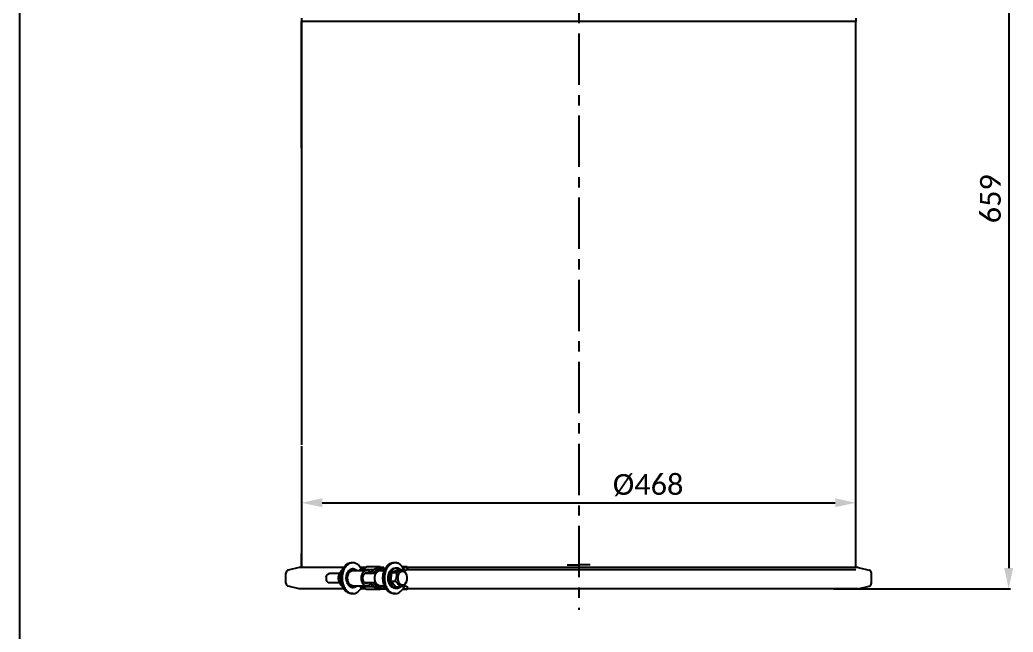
# Model space of a CAD drawing. Header units: millimetres. Extents: x 233 to 4124, y -943 to 2529.
# Drawn here: x 233 to 1072, y 735 to 1252 of the extents above; entities that cross this region are included whole.
import ezdxf

# ---------------------------------------------------------------- set-up
doc = ezdxf.new("R2010")
doc.units = ezdxf.units.MM
doc.header["$LTSCALE"] = 115.5
doc.header["$PDMODE"] = 3
doc.header["$PDSIZE"] = 8
doc.linetypes.add('CENTER', pattern=[0.6, 0.375, -0.075, 0.075, -0.075])
doc.linetypes.add('DASHED', pattern=[0.2, 0.1, -0.1])
doc.layers.get('0').update_dxf_attribs({"linetype": 'CONTINUOUS'})
doc.layers.get('Defpoints').update_dxf_attribs({"linetype": 'CONTINUOUS'})
doc.styles.get("Standard").update_dxf_attribs({"font": 'calibri.ttf'})
doc.dimstyles.new('DIMSTYLE_1', dxfattribs={"dimtxt": 17.5, "dimasz": 17.5, "dimexe": 1.5, "dimexo": 1, "dimgap": 0.875, "dimtad": 1, "dimdec": 0, "dimdsep": 46, "dimtxsty": 'Standard', "dimblk": '_FILLED', "dimblk1": '_FILLED', "dimblk2": '_FILLED', "dimcen": 0.09, "dimazin": 2, "dimtp": 0.01, "dimtm": 0.01, "dimtfac": 1, "dimtdec": 0, "dimtofl": 0, "dimtmove": 0, "dimatfit": 3, "dimldrblk": '_FILLED', "dimfxl": 1, "dimtolj": 1, "dimarcsym": 0})
doc.dimstyles.new('DIMSTYLE_3', dxfattribs={"dimtxt": 17.5, "dimasz": 17.5, "dimexe": 1.5, "dimexo": 1, "dimgap": 0.875, "dimtad": 1, "dimdsep": 46, "dimtxsty": 'Standard', "dimblk": '_FILLED', "dimblk1": '_FILLED', "dimblk2": '_FILLED', "dimcen": 0.09, "dimazin": 2, "dimtp": 0.01, "dimtm": 0.01, "dimtfac": 1, "dimtofl": 0, "dimtmove": 0, "dimatfit": 3, "dimldrblk": '_FILLED', "dimfxl": 1, "dimtolj": 1, "dimarcsym": 0})

# ---------------------------------------------------------------- blocks, each defined once
blk = doc.blocks.new('_FILLED')
at = {"color": 0, "linetype": 'ByBlock'}
blk.add_solid([(0, 0), (-1, 0.214), (-1, -0.214)], dxfattribs=at)
blk = doc.blocks.new('*D195')
at = {"color": 0, "linetype": 'Continuous', "lineweight": -2}
for p, q in [((870.13, 1430.32), (1069.6, 1430.32)), ((1068.1, 1412.82), (1068.1, 788.97)), ((920.11, 771.47), (1069.6, 771.47))]:
    blk.add_line(p, q, dxfattribs=at)
at = {"layer": 'Defpoints', "color": 0}
for p in [(869.13, 1430.32), (919.11, 771.47), (1068.1, 771.47)]:
    blk.add_point(p, dxfattribs=at)
at = {"color": 0, "linetype": 'ByBlock', "lineweight": -2, "xscale": 17.5, "yscale": 17.5, "zscale": 17.5}
for p, rotation in [((1068.1, 1430.32), 90), ((1068.1, 771.47), 270)]:
    blk.add_blockref('_FILLED', p, dxfattribs=dict(at, rotation=rotation))
at = {"color": 0, "insert": (1043.9, 1100.94), "char_height": 17.5, "attachment_point": 2, "rotation": 90, "line_spacing_factor": 0.9}
blk.add_mtext('\\A1;659', dxfattribs=at)
blk = doc.blocks.new('*D200')
at = {"color": 0, "linetype": 'Continuous', "lineweight": -2}
for p, q in [((471.13, 892.02), (471.13, 842.7)), ((488.63, 844.2), (921.63, 844.2)), ((939.13, 789.02), (939.13, 845.7))]:
    blk.add_line(p, q, dxfattribs=at)
at = {"layer": 'Defpoints', "color": 0}
for p in [(471.13, 893.02), (939.13, 844.2), (939.13, 788.02)]:
    blk.add_point(p, dxfattribs=at)
at = {"color": 0, "linetype": 'ByBlock', "lineweight": -2, "xscale": 17.5, "yscale": 17.5, "zscale": 17.5, "rotation": 180}
blk.add_blockref('_FILLED', (471.13, 844.2), dxfattribs=at)
at = {"color": 0, "linetype": 'ByBlock', "lineweight": -2, "xscale": 17.5, "yscale": 17.5, "zscale": 17.5}
blk.add_blockref('_FILLED', (939.13, 844.2), dxfattribs=at)
at = {"color": 0, "insert": (763.72, 868.41), "char_height": 17.5, "attachment_point": 2, "line_spacing_factor": 0.9}
blk.add_mtext('\\A1;%%c468', dxfattribs=at)

msp = doc.modelspace()

# ---------------------------------------------------------------- linework, layer by layer
at = {"color": 7, "linetype": 'Continuous'}
msp.add_line((233.36653, -942.86417), (233.36653, 2528.53946), dxfattribs=at)
at = {"linetype": 'CENTER'}
msp.add_line((705.12552, 1379.06249), (705.12552, 753.82713), dxfattribs=at)
at = {"linetype": 'Continuous'}
for p, q in [((471.11781, 1253.51963), (471.11781, 1250.51963)), ((471.12803, 1143.77408), (471.12803, 1250.51963)), ((471.12905, 1250.51963), (471.12905, 893.01967)), ((939.13323, 1250.51963), (471.15741, 1250.51963)), ((939.12552, 789.57093), (939.12552, 1250.51963)), ((939.13323, 1253.51963), (939.13323, 1250.51963)), ((471.12905, 861.12669), (471.12905, 789.57093)), ((471.39225, 851.60865), (471.39195, 851.60867)), ((471.12803, 789.57093), (471.12803, 801.24883)), ((469.13378, 789.57093), (459.98894, 787.26163)), ((506.81274, 789.57093), (469.13378, 789.57093)), ((514.50764, 793.51963), (513.2884, 793.51963)), ((520.28861, 787.58684), (525.95386, 790.02573)), ((524.89741, 789.57093), (520.98756, 789.57093)), ((537.4291, 790.02573), (525.95386, 790.02573)), ((537.4291, 790.02573), (531.76385, 787.58684)), ((540.67116, 789.57093), (534.29844, 787.26163)), ((537.82958, 788.11008), (537.4291, 790.02573)), ((540.67116, 789.57093), (537.52418, 789.57093)), ((540.94415, 788.01963), (540.67116, 789.57093)), ((550.15264, 793.51963), (548.9334, 793.51963)), ((551.44356, 789.01963), (550.1526, 789.01963)), ((560.37957, 790.02573), (556.30754, 790.02573)), ((560.37957, 790.02573), (557.19467, 788.65463)), ((560.78006, 788.11008), (560.37957, 790.02573)), ((941.11726, 789.57093), (560.47465, 789.57093)), ((941.11726, 789.57093), (950.2621, 787.26163)), ((458.02552, 776.29849), (458.02552, 784.74076)), ((503.53142, 784.51963), (494.78457, 784.51963)), ((504.24709, 780.61357), (502.30823, 780.61357)), ((504.9799, 787.06609), (505.48244, 787.06609)), ((514.50764, 787.01963), (525.98288, 787.01963)), ((531.76385, 787.58684), (520.28861, 787.58684)), ((533.90018, 784.51963), (524.56875, 784.51963)), ((532.86681, 785.97361), (537.82958, 788.11008)), ((532.9302, 784.51963), (532.9302, 784.74076)), ((534.57143, 785.51963), (534.30892, 785.51963)), ((541.30469, 787.51963), (536.45804, 787.51963)), ((537.45812, 787.01963), (541.10924, 787.01963)), ((539.56436, 787.51963), (540.94415, 788.01963)), ((546.50464, 778.0364), (547.47547, 785.41584)), ((547.47547, 785.41584), (552.41439, 787.89906)), ((547.47547, 785.41584), (551.05214, 785.41584)), ((552.41439, 787.89906), (555.99106, 787.89906)), ((558.01733, 786.92072), (560.78006, 788.11008)), ((939.12552, 787.51963), (559.40851, 787.51963)), ((560.12174, 782.20875), (560.02186, 782.72205)), ((560.17732, 781.86972), (560.10906, 782.22178)), ((952.22552, 776.29849), (952.22552, 784.74076)), ((469.13378, 771.46833), (459.98894, 773.77763)), ((506.80848, 771.46833), (469.13378, 771.46833)), ((492.12445, 779.32445), (492.07616, 779.57382)), ((503.52482, 776.51963), (494.78457, 776.51963)), ((505.44496, 774.06711), (504.86651, 774.06711)), ((514.50764, 774.01963), (525.98288, 774.01963)), ((520.28861, 773.45241), (531.76385, 773.45241)), ((525.95386, 771.01353), (520.28861, 773.45241)), ((524.89741, 771.46833), (520.98329, 771.46833)), ((533.90075, 776.51963), (524.56874, 776.51963)), ((531.76385, 773.45241), (537.4291, 771.01353)), ((537.82958, 772.92918), (532.86681, 775.06565)), ((532.9302, 776.29849), (532.9302, 776.51963)), ((534.29844, 773.77763), (540.67116, 771.46833)), ((534.30769, 775.51963), (534.57533, 775.51963)), ((534.82043, 775.2387), (534.57533, 775.32752)), ((537.4291, 771.01353), (537.82958, 772.92918)), ((537.45812, 774.01963), (541.10958, 774.01963)), ((537.52418, 771.46833), (542.45344, 771.46833)), ((540.94415, 773.01963), (538.18457, 774.01963)), ((540.67116, 771.46833), (540.94415, 773.01963)), ((540.94415, 773.01963), (541.54283, 773.01963)), ((550.47274, 773.14019), (546.50464, 778.0364)), ((546.50464, 778.0364), (550.08132, 778.0364)), ((551.44356, 772.01963), (550.1526, 772.01963)), ((550.47274, 773.14019), (554.04941, 773.14019)), ((557.20005, 772.38231), (560.37957, 771.01353)), ((560.78006, 772.92918), (558.01566, 774.11925)), ((560.37957, 771.01353), (560.78006, 772.92918)), ((941.11726, 771.46833), (560.47465, 771.46833)), ((941.11726, 771.46833), (950.2621, 773.77763)), ((514.50764, 767.51963), (513.2884, 767.51963)), ((537.4291, 771.01353), (525.95386, 771.01353)), ((550.15255, 767.51963), (548.93331, 767.51963)), ((560.37957, 771.01353), (556.31916, 771.01353))]:
    msp.add_line(p, q, dxfattribs=at)
at = {"linetype": 'DASHED'}
for p, q in [((695.4561, 791.81963), (704.79488, 791.81963)), ((714.79495, 791.81963), (705.45616, 791.81963))]:
    msp.add_line(p, q, dxfattribs=at)
at = {"linetype": 'Continuous'}
for centre, radius, start, end in [((514.50871, 784.60816), 3.91146, 90.01151178, 98.54877295), ((460.62552, 784.74076), 2.6, 104.1723377, 180), ((496.24969, 780.51965), 4.2729, 170.43523513, 189.58735127), ((497.69518, 780.51963), 5.69805, 170.44547651, 189.55455111), ((536.59009, 784.74346), 3.65989, 167.70385782, 180.04223663), ((535.78068, 785.00062), 2.80728, 151.54088774, 155.89731775), ((535.98817, 831.73408), 48.70629, 288.01596024, 288.49603384), ((543.2388, 781.09752), 15.9032, 17.13857495, 21.5275057), ((552.97623, 780.67238), 7.29917, 12.25549454, 18.51903986), ((546.23578, 779.79102), 14.09422, 12.00281268, 13.17246882), ((552.17468, 780.51962), 8.11569, 350.44811355, 9.57598561), ((949.62552, 784.74076), 2.6, 0, 75.8276623), ((460.62552, 776.29849), 2.6, 180, 255.8276623), ((510.95542, 1012.58769), 238.59828, 268.53768131, 268.67690667), ((514.50919, 776.4375), 3.91786, 260.67391052, 269.97506818), ((536.59009, 776.2958), 3.65989, 179.95776337, 192.29614218), ((535.78068, 776.03863), 2.80728, 204.10268227, 208.45911226), ((533.9524, 786.05539), 18.01239, 333.56430843, 334.55759388), ((543.47051, 779.85897), 15.65727, 338.44119933, 342.19771546), ((949.62552, 776.29849), 2.6, 284.1723377, 0)]:
    msp.add_arc(centre, radius, start, end, dxfattribs=at)
for points, knots in [([(504.74654, 776.1892), (504.34448, 777.82234), (504.09678, 780.37962), (504.44824, 783.7179), (505.04591, 786.11073), (505.95571, 788.29423), (507.14644, 790.18861), (508.57632, 791.72131), (509.6946, 792.48512), (510.27067, 792.77717)], [0, 0, 0, 0, 0.270331861, 0.406069225, 0.538468587, 0.665251588, 0.784748366, 0.896187901, 1, 1, 1, 1]), ([(511.48992, 792.77717), (510.91384, 792.48512), (509.79557, 791.72131), (508.36568, 790.18861), (507.17496, 788.29423), (506.26515, 786.11073), (505.66748, 783.7179), (505.31602, 780.37962), (505.56372, 777.82234), (505.96579, 776.1892)], [0, 0, 0, 0, 0.103812097, 0.215251631, 0.334748408, 0.461531408, 0.59393077, 0.729668135, 1, 1, 1, 1]), ([(510.27067, 792.77717), (510.74259, 793.01642), (511.72742, 793.39014), (512.77436, 793.51961), (513.28843, 793.51961)], [0, 0, 0, 0, 0.507199904, 1, 1, 1, 1]), ([(514.50749, 793.51961), (513.99344, 793.51959), (512.94657, 793.39011), (511.96181, 793.0164), (511.48992, 792.77717)], [0, 0, 0, 0, 0.492800938, 1, 1, 1, 1]), ([(512.65058, 788.06273), (512.75272, 788.11452), (513.16, 788.30228), (513.59711, 788.42657), (513.92727, 788.47616)], [0, 0, 0, 0, 0.25540222, 1, 1, 1, 1]), ([(516.52525, 787.03307), (516.16197, 787.40481), (515.3664, 788.03758), (514.40446, 788.38759), (513.92984, 788.46649)], [0, 0, 0, 0, 0.519297085, 1, 1, 1, 1]), ([(521.79482, 788.2429), (521.3919, 789.02571), (520.47182, 790.46102), (518.70627, 792.17499), (516.99187, 793.09689), (515.57369, 793.45932), (514.86073, 793.51963), (514.50749, 793.51961)], [0, 0, 0, 0, 0.279668632, 0.536811369, 0.773994949, 0.887790178, 1, 1, 1, 1]), ([(514.50793, 788.51962), (514.60031, 788.51961), (514.9717, 788.5064), (515.34093, 788.43947), (515.60903, 788.36194)], [0, 0, 0, 0, 0.248704284, 1, 1, 1, 1]), ([(515.60903, 788.36194), (516.0003, 788.24879), (516.7782, 787.89168), (517.43531, 787.34888), (517.74048, 787.03717)], [0, 0, 0, 0, 0.482859325, 1, 1, 1, 1]), ([(540.39149, 776.18927), (539.98943, 777.8224), (539.74174, 780.37969), (540.09321, 783.71796), (540.69089, 786.11079), (541.6007, 788.29428), (542.79143, 790.18865), (544.22132, 791.72134), (545.3396, 792.48515), (545.91568, 792.7772)], [0, 0, 0, 0, 0.270332181, 0.406069603, 0.538468957, 0.665251895, 0.784748572, 0.896187993, 1, 1, 1, 1]), ([(547.13492, 792.7772), (546.55884, 792.48515), (545.44057, 791.72134), (544.01068, 790.18865), (542.81994, 788.29428), (541.91013, 786.11079), (541.31245, 783.71796), (540.96098, 780.37969), (541.20867, 777.8224), (541.61073, 776.18927)], [0, 0, 0, 0, 0.103812005, 0.215251425, 0.334748101, 0.461531038, 0.593930393, 0.729667816, 1, 1, 1, 1]), ([(544.44282, 782.78155), (544.6082, 783.6412), (545.11083, 785.25708), (546.22449, 787.00735), (547.33788, 788.04151), (548.22899, 788.59899), (549.17552, 788.94199), (549.83053, 789.01961), (550.1525, 789.01963)], [0, 0, 0, 0, 0.287968098, 0.550679305, 0.671378872, 0.785332913, 0.894089037, 1, 1, 1, 1]), ([(551.44346, 789.01963), (551.12149, 789.01961), (550.46649, 788.94199), (549.51996, 788.59899), (548.62885, 788.04151), (547.51546, 787.00735), (546.40179, 785.25708), (545.89917, 783.6412), (545.73379, 782.78155)], [0, 0, 0, 0, 0.105910962, 0.214667085, 0.328621124, 0.449320692, 0.712031899, 1, 1, 1, 1]), ([(545.91568, 792.7772), (546.38759, 793.01644), (547.37243, 793.39015), (548.41936, 793.51962), (548.93344, 793.51961)], [0, 0, 0, 0, 0.507199714, 1, 1, 1, 1]), ([(550.15249, 793.51961), (549.63845, 793.5196), (548.59158, 793.39012), (547.60681, 793.01642), (547.13492, 792.7772)], [0, 0, 0, 0, 0.492801129, 1, 1, 1, 1]), ([(558.03262, 786.93317), (557.65503, 787.88847), (556.74659, 789.65205), (555.14097, 791.48384), (553.67747, 792.53635), (552.53992, 793.09951), (551.35807, 793.44256), (550.5513, 793.51963), (550.15249, 793.51961)], [0, 0, 0, 0, 0.283156776, 0.541908088, 0.662558199, 0.778165555, 0.890066473, 1, 1, 1, 1]), ([(553.01981, 788.71315), (552.76755, 788.81308), (552.24877, 788.96707), (551.70982, 789.01964), (551.44346, 789.01963)], [0, 0, 0, 0, 0.50462489, 1, 1, 1, 1]), ([(554.37601, 787.9049), (554.27061, 787.99108), (553.85094, 788.31056), (553.38358, 788.56904), (553.01981, 788.71315)], [0, 0, 0, 0, 0.25813378, 1, 1, 1, 1]), ([(492.07618, 781.46543), (492.14708, 781.88341), (492.37519, 782.67187), (492.9857, 783.67066), (493.80911, 784.35054), (494.47213, 784.51963), (494.78457, 784.51961)], [0, 0, 0, 0, 0.289017095, 0.552898952, 0.786998846, 1, 1, 1, 1]), ([(502.30823, 780.61357), (502.40125, 781.15059), (502.64129, 782.24672), (503.00772, 783.30857), (503.22769, 783.83983)], [0, 0, 0, 0, 0.486611476, 1, 1, 1, 1]), ([(504.86651, 774.06711), (504.53487, 774.59505), (503.91171, 775.65724), (503.14691, 777.30153), (502.61206, 778.95861), (502.39173, 780.06931), (502.30823, 780.61357)], [0, 0, 0, 0, 0.264150657, 0.521188945, 0.766707594, 1, 1, 1, 1]), ([(503.22769, 783.83983), (503.34204, 784.11599), (503.84539, 785.23349), (504.47258, 786.29141), (504.9799, 787.06609)], [0, 0, 0, 0, 0.244015794, 1, 1, 1, 1]), ([(509.25111, 777.85475), (509.00369, 778.85976), (508.80186, 780.93844), (509.23617, 783.48129), (509.99512, 785.30396), (510.72801, 786.46977), (511.60789, 787.41297), (512.29607, 787.88301), (512.65058, 788.06273)], [0, 0, 0, 0, 0.270512911, 0.538158649, 0.665026981, 0.784604005, 0.896117355, 1, 1, 1, 1]), ([(510.43993, 777.64006), (510.28809, 777.94937), (509.97255, 778.78358), (509.74845, 780.21389), (509.82624, 781.31259), (509.9298, 781.85067)], [0, 0, 0, 0, 0.240159608, 0.61808901, 1, 1, 1, 1]), ([(509.9298, 781.85067), (509.95657, 781.98979), (510.07766, 782.52759), (510.26722, 783.0509), (510.44913, 783.41785)], [0, 0, 0, 0, 0.257009085, 1, 1, 1, 1]), ([(510.44474, 777.64595), (510.28808, 778.10207), (509.99474, 779.29821), (509.92024, 781.26732), (510.21363, 782.72652), (510.4519, 783.41406)], [0, 0, 0, 0, 0.246977847, 0.627359368, 1, 1, 1, 1]), ([(510.4519, 783.41406), (510.63121, 783.93147), (511.07792, 784.89042), (512.03512, 786.06675), (513.03113, 786.71961), (513.87313, 786.97682), (514.29792, 787.01963), (514.50764, 787.01963)], [0, 0, 0, 0, 0.284794503, 0.544607626, 0.779697432, 0.890931452, 1, 1, 1, 1]), ([(519.95971, 787.01804), (519.99003, 787.06238), (520.11018, 787.24567), (520.21628, 787.43808), (520.28861, 787.58684)], [0, 0, 0, 0, 0.2451235, 1, 1, 1, 1]), ([(525.98288, 787.01963), (525.68538, 787.01963), (525.07581, 786.93183), (524.21175, 786.54801), (523.42307, 785.93297), (522.48203, 784.80788), (521.66762, 782.97707), (521.45326, 781.3567), (521.45326, 780.51963)], [0, 0, 0, 0, 0.102539443, 0.209008811, 0.322399314, 0.444235489, 0.711486541, 1, 1, 1, 1]), ([(521.45326, 780.51963), (521.45326, 779.68256), (521.66762, 778.06219), (522.48203, 776.23138), (523.42307, 775.10629), (524.21175, 774.49124), (525.07581, 774.10743), (525.68538, 774.01963), (525.98288, 774.01963)], [0, 0, 0, 0, 0.288513459, 0.555764511, 0.677600686, 0.790991189, 0.897460557, 1, 1, 1, 1]), ([(522.84699, 780.51963), (522.84699, 781.09914), (522.99538, 782.22093), (523.55922, 783.48841), (524.2107, 784.26732), (524.75671, 784.69313), (525.35491, 784.95885), (525.77692, 785.01963), (525.98288, 785.01963)], [0, 0, 0, 0, 0.288512848, 0.555763863, 0.677600304, 0.790991574, 0.897461086, 1, 1, 1, 1]), ([(525.98288, 776.01963), (525.77692, 776.01963), (525.35491, 776.08041), (524.75671, 776.34613), (524.2107, 776.77193), (523.55922, 777.55085), (522.99538, 778.81832), (522.84699, 779.94012), (522.84699, 780.51963)], [0, 0, 0, 0, 0.102538908, 0.209008414, 0.32239968, 0.444236119, 0.711487137, 1, 1, 1, 1]), ([(528.65577, 785.76731), (528.29408, 786.14668), (527.66423, 786.6287), (526.7071, 786.96375), (526.22166, 787.01963), (525.98288, 787.01963)], [0, 0, 0, 0, 0.520114431, 0.76305932, 1, 1, 1, 1]), ([(525.98288, 785.01963), (526.23211, 785.01963), (526.74749, 784.92912), (527.20398, 784.67847), (527.41554, 784.52255)], [0, 0, 0, 0, 0.486748016, 1, 1, 1, 1]), ([(529.22992, 785.69009), (529.08529, 785.69009), (528.89111, 785.70987), (528.70286, 785.75453), (528.65577, 785.76731)], [0, 0, 0, 0, 0.747750432, 1, 1, 1, 1]), ([(531.76385, 787.58684), (531.62771, 787.30684), (531.31375, 786.79267), (530.70124, 786.17608), (529.99418, 785.78203), (529.4788, 785.69009), (529.22992, 785.69009)], [0, 0, 0, 0, 0.280802438, 0.538541187, 0.775535519, 1, 1, 1, 1]), ([(531.41618, 784.50685), (531.50721, 784.5798), (531.87296, 784.89773), (532.18879, 785.27132), (532.39907, 785.57286)], [0, 0, 0, 0, 0.240891047, 1, 1, 1, 1]), ([(532.39907, 785.57286), (532.43079, 785.61834), (532.55808, 785.78098), (532.72785, 785.91379), (532.86681, 785.97361)], [0, 0, 0, 0, 0.268215264, 1, 1, 1, 1]), ([(537.45812, 774.01963), (537.16062, 774.01963), (536.55105, 774.10742), (535.687, 774.49123), (534.89831, 775.1063), (533.95726, 776.23126), (533.14284, 778.06324), (532.81722, 780.51965), (533.14286, 782.97605), (533.95727, 784.808), (534.8983, 785.93295), (535.68699, 786.54802), (536.55104, 786.93183), (537.16062, 787.01963), (537.45812, 787.01963)], [0, 0, 0, 0, 0.05126922, 0.104503919, 0.161198787, 0.222117731, 0.355744626, 0.500001783, 0.644257883, 0.777882625, 0.83880079, 0.895495337, 0.948730143, 1, 1, 1, 1]), ([(534.29844, 787.26163), (534.19966, 787.22583), (533.78838, 787.02091), (533.48009, 786.64689), (533.31264, 786.33838)], [0, 0, 0, 0, 0.230358931, 1, 1, 1, 1]), ([(550.15264, 772.01964), (549.92528, 772.01964), (549.46654, 772.05783), (548.5538, 772.28734), (547.44883, 772.87102), (546.30475, 773.95942), (545.36955, 775.38062), (544.68533, 777.06102), (544.28316, 778.91618), (544.18216, 780.85187), (544.32072, 782.14685), (544.44282, 782.78155)], [0, 0, 0, 0, 0.049891089, 0.100466306, 0.205761957, 0.3197238, 0.443546404, 0.576340058, 0.715676844, 0.858166463, 1, 1, 1, 1]), ([(545.73379, 782.78155), (545.52523, 781.69743), (545.44257, 780.01932), (545.77876, 777.85679), (546.24458, 776.33456), (546.90777, 774.96881), (547.74585, 773.80963), (548.7297, 772.90202), (549.48364, 772.4781), (549.86731, 772.32611)], [0, 0, 0, 0, 0.274723458, 0.411211907, 0.54344368, 0.669299312, 0.787380089, 0.897305519, 1, 1, 1, 1]), ([(551.05214, 785.41584), (551.18361, 784.85252), (551.38565, 783.67975), (551.3707, 781.85689), (550.96087, 780.03617), (550.48486, 778.87914), (550.2179, 778.3172)], [0, 0, 0, 0, 0.237823096, 0.487345381, 0.74422024, 1, 1, 1, 1]), ([(555.99106, 787.89906), (555.54608, 787.40706), (554.54779, 786.76235), (552.97355, 786.07802), (551.97489, 785.72279), (551.4397, 785.54368)], [0, 0, 0, 0, 0.385398609, 0.672131615, 1, 1, 1, 1]), ([(559.89744, 782.99074), (559.69401, 783.5973), (559.15687, 784.69523), (558.06571, 785.73171), (557.07104, 786.14833), (556.31429, 786.25064), (555.55781, 786.14493), (554.56408, 785.72399), (553.47537, 784.68205), (552.6321, 782.95069), (552.27029, 780.9201), (552.38181, 779.50593), (552.53202, 778.81747)], [0, 0, 0, 0, 0.132856289, 0.249482365, 0.302898634, 0.354514964, 0.406146379, 0.459604308, 0.576360797, 0.709324285, 0.853668789, 1, 1, 1, 1]), ([(559.95916, 783.00286), (559.85282, 783.4112), (559.52988, 784.28535), (558.6841, 785.55174), (557.46038, 786.77123), (556.50065, 787.5245), (555.99106, 787.89906)], [0, 0, 0, 0, 0.196967233, 0.431189926, 0.704788224, 1, 1, 1, 1]), ([(494.78457, 776.51965), (494.48757, 776.51968), (493.86002, 776.67096), (493.06452, 777.28761), (492.45533, 778.20449), (492.20943, 778.93496), (492.12445, 779.32445)], [0, 0, 0, 0, 0.214738316, 0.449028602, 0.711767504, 1, 1, 1, 1]), ([(513.28855, 767.51964), (512.82281, 767.51962), (511.87693, 767.62546), (510.50422, 768.09429), (509.20295, 768.85876), (507.56155, 770.28065), (505.87031, 772.70846), (505.04525, 774.97591), (504.74654, 776.1892)], [0, 0, 0, 0, 0.106975454, 0.216533527, 0.33085441, 0.451445453, 0.712996942, 1, 1, 1, 1]), ([(505.96579, 776.1892), (506.26449, 774.97591), (507.08956, 772.70846), (508.7808, 770.28065), (510.42219, 768.85876), (511.72347, 768.09429), (513.09617, 767.62546), (514.04205, 767.51962), (514.50779, 767.51964)], [0, 0, 0, 0, 0.287003055, 0.548554543, 0.669145587, 0.783466471, 0.893024545, 1, 1, 1, 1]), ([(513.87428, 772.57143), (513.61389, 772.61416), (513.09171, 772.75476), (512.07864, 773.24645), (510.92568, 774.25343), (509.87227, 775.89336), (509.41862, 777.17437), (509.25111, 777.85475)], [0, 0, 0, 0, 0.106958439, 0.21755394, 0.454209722, 0.71598278, 1, 1, 1, 1]), ([(514.50764, 774.01963), (514.29725, 774.01963), (513.87107, 774.06271), (513.02637, 774.32162), (512.02766, 774.97871), (511.06938, 776.16189), (510.62335, 777.12592), (510.44474, 777.64595)], [0, 0, 0, 0, 0.109006094, 0.220189468, 0.45524499, 0.715116677, 1, 1, 1, 1]), ([(513.8766, 772.56428), (513.98503, 772.58079), (514.42287, 772.66611), (514.84567, 772.82454), (515.14545, 772.97652)], [0, 0, 0, 0, 0.246033759, 1, 1, 1, 1]), ([(515.54647, 772.65975), (515.46126, 772.63655), (515.12064, 772.55551), (514.76921, 772.51962), (514.50748, 772.51964)], [0, 0, 0, 0, 0.252290006, 1, 1, 1, 1]), ([(515.14545, 772.97652), (515.27046, 773.0399), (515.77647, 773.32623), (516.22969, 773.70204), (516.53685, 774.01808)], [0, 0, 0, 0, 0.241285049, 1, 1, 1, 1]), ([(516.3647, 772.97652), (516.29845, 772.94294), (516.03418, 772.81693), (515.75728, 772.71712), (515.54647, 772.65975)], [0, 0, 0, 0, 0.253707741, 1, 1, 1, 1]), ([(517.74963, 774.01143), (517.64482, 773.90392), (517.22679, 773.50518), (516.74607, 773.16986), (516.3647, 772.97652)], [0, 0, 0, 0, 0.259891318, 1, 1, 1, 1]), ([(517.52536, 768.26208), (518.41171, 768.71143), (520.0987, 770.04434), (521.28723, 771.81049), (521.79393, 772.79464)], [0, 0, 0, 0, 0.473061167, 1, 1, 1, 1]), ([(520.28861, 773.45241), (520.26419, 773.50264), (520.16495, 773.69801), (520.05188, 773.88644), (519.95971, 774.02121)], [0, 0, 0, 0, 0.254866239, 1, 1, 1, 1]), ([(527.41554, 776.5167), (527.20398, 776.36078), (526.74749, 776.11014), (526.23211, 776.01963), (525.98288, 776.01963)], [0, 0, 0, 0, 0.513251984, 1, 1, 1, 1]), ([(525.98288, 774.01963), (526.22166, 774.01963), (526.7071, 774.07551), (527.66423, 774.41056), (528.29408, 774.89258), (528.65577, 775.27195)], [0, 0, 0, 0, 0.23694068, 0.479885569, 1, 1, 1, 1]), ([(528.65577, 775.27195), (528.70286, 775.28473), (528.89111, 775.32939), (529.08529, 775.34917), (529.22992, 775.34917)], [0, 0, 0, 0, 0.252249568, 1, 1, 1, 1]), ([(529.22992, 775.34917), (529.4788, 775.34917), (529.99418, 775.25723), (530.70124, 774.86317), (531.31375, 774.24659), (531.62771, 773.73242), (531.76385, 773.45241)], [0, 0, 0, 0, 0.224464481, 0.461458813, 0.719197562, 1, 1, 1, 1]), ([(532.39907, 775.4664), (532.32713, 775.56955), (532.03764, 775.95769), (531.6959, 776.30822), (531.41618, 776.53241)], [0, 0, 0, 0, 0.259714698, 1, 1, 1, 1]), ([(532.86681, 775.06565), (532.82213, 775.08488), (532.63885, 775.18242), (532.48957, 775.33661), (532.39907, 775.4664)], [0, 0, 0, 0, 0.235146805, 1, 1, 1, 1]), ([(533.31264, 774.70088), (533.37231, 774.59093), (533.61485, 774.20696), (533.98786, 773.89017), (534.29844, 773.77763)], [0, 0, 0, 0, 0.274680697, 1, 1, 1, 1]), ([(548.93346, 767.51964), (548.46772, 767.51963), (547.52185, 767.62547), (546.14914, 768.09431), (544.84787, 768.85879), (543.20648, 770.28069), (541.51525, 772.70851), (540.69019, 774.97597), (540.39149, 776.18927)], [0, 0, 0, 0, 0.10697535, 0.216533395, 0.330854304, 0.451445402, 0.712996988, 1, 1, 1, 1]), ([(541.61073, 776.18927), (541.90943, 774.97597), (542.73449, 772.70851), (544.42572, 770.28069), (546.06711, 768.85879), (547.36838, 768.09431), (548.74109, 767.62547), (549.68697, 767.51963), (550.15271, 767.51964)], [0, 0, 0, 0, 0.287003009, 0.548554595, 0.669145693, 0.783466602, 0.893024648, 1, 1, 1, 1]), ([(549.86731, 772.32611), (550.11958, 772.22618), (550.63836, 772.07218), (551.17731, 772.01962), (551.44367, 772.01963)], [0, 0, 0, 0, 0.50462489, 1, 1, 1, 1]), ([(550.08132, 778.0364), (550.5909, 777.66183), (551.55064, 776.9086), (552.77435, 775.68909), (553.62009, 774.42269), (553.94307, 773.54854), (554.04941, 773.14019)], [0, 0, 0, 0, 0.29521623, 0.568800498, 0.803032372, 1, 1, 1, 1]), ([(551.44367, 772.01963), (551.71881, 772.01965), (552.27607, 772.07587), (553.09013, 772.32584), (553.86979, 772.73513), (554.34484, 773.0991), (554.57208, 773.30194)], [0, 0, 0, 0, 0.239008353, 0.48276458, 0.735402735, 1, 1, 1, 1]), ([(552.53202, 778.81747), (552.656, 778.24925), (553.01731, 777.1855), (553.9172, 775.85968), (555.09713, 774.98852), (556.45924, 774.71752), (557.79818, 775.11904), (558.92758, 776.092), (559.76431, 777.4928), (560.07929, 778.59145), (560.17786, 779.1729)], [0, 0, 0, 0, 0.143283791, 0.273473376, 0.389227044, 0.495631745, 0.603173254, 0.721621486, 0.854707904, 1, 1, 1, 1]), ([(553.17028, 768.26206), (553.69347, 768.52729), (554.7119, 769.20519), (556.04056, 770.5491), (557.1784, 772.20379), (557.77273, 773.44867), (558.03241, 774.10561)], [0, 0, 0, 0, 0.226861397, 0.468757021, 0.726793305, 1, 1, 1, 1]), ([(554.04941, 773.14019), (554.6258, 773.32773), (555.70792, 773.70004), (557.41473, 774.41427), (558.50888, 775.09331), (558.98833, 775.62342)], [0, 0, 0, 0, 0.326447063, 0.615044919, 1, 1, 1, 1]), ([(558.98833, 775.62342), (559.11917, 775.88693), (559.62173, 776.95967), (559.99609, 778.10102), (560.14489, 778.97975)], [0, 0, 0, 0, 0.248178828, 1, 1, 1, 1]), ([(514.50779, 767.51964), (515.02183, 767.51966), (516.0687, 767.64915), (517.05347, 768.02285), (517.52536, 768.26208)], [0, 0, 0, 0, 0.492800938, 1, 1, 1, 1]), ([(550.15271, 767.51964), (550.66675, 767.51966), (551.71362, 767.64914), (552.69839, 768.02283), (553.17028, 768.26206)], [0, 0, 0, 0, 0.492801129, 1, 1, 1, 1])]:
    msp.add_open_spline(points, degree=3, knots=knots, dxfattribs=at)
for points in [[(533.21815, 786.14704), (533.12866, 785.94729), (533.06107, 785.73668), (533.01416, 785.52289)], [(534.04519, 784.74076), (534.04519, 785.01556), (534.12633, 785.31564), (534.30741, 785.52235)], [(534.30741, 785.52235), (534.37859, 785.60362), (534.46986, 785.67352), (534.57143, 785.71033)], [(533.01416, 775.51637), (533.06107, 775.30257), (533.12866, 775.09196), (533.21815, 774.89221)], [(534.30666, 775.51777), (534.12581, 775.7242), (534.04519, 776.02405), (534.04519, 776.29849)], [(534.57533, 775.32752), (534.47216, 775.36491), (534.37897, 775.43523), (534.30666, 775.51777)]]:
    msp.add_open_spline(points, degree=3, dxfattribs=at)

# ---------------------------------------------------------------- dimensions: what is measured, and where the dimension line sits
dim = msp.add_linear_dim(base=(1068.10443, 771.46833), p1=(869.12552, 1430.32421), p2=(919.10603, 771.46833), angle=270, dimstyle='DIMSTYLE_1', dxfattribs=at)
dim.commit()
dim.dimension.update_dxf_attribs({"geometry": '*D195', "text_midpoint": (1068.10443, 1100.94169), "dimtype": 160})
dim = msp.add_linear_dim(base=(939.12552, 844.19892), p1=(471.12905, 893.01967), p2=(939.12552, 788.01963), text='%%c<>', dimstyle='DIMSTYLE_3', dxfattribs=at)
dim.commit()
dim.dimension.update_dxf_attribs({"geometry": '*D200', "text_midpoint": (763.71809, 844.19892), "dimtype": 160})

doc.saveas('drawing.dxf')
